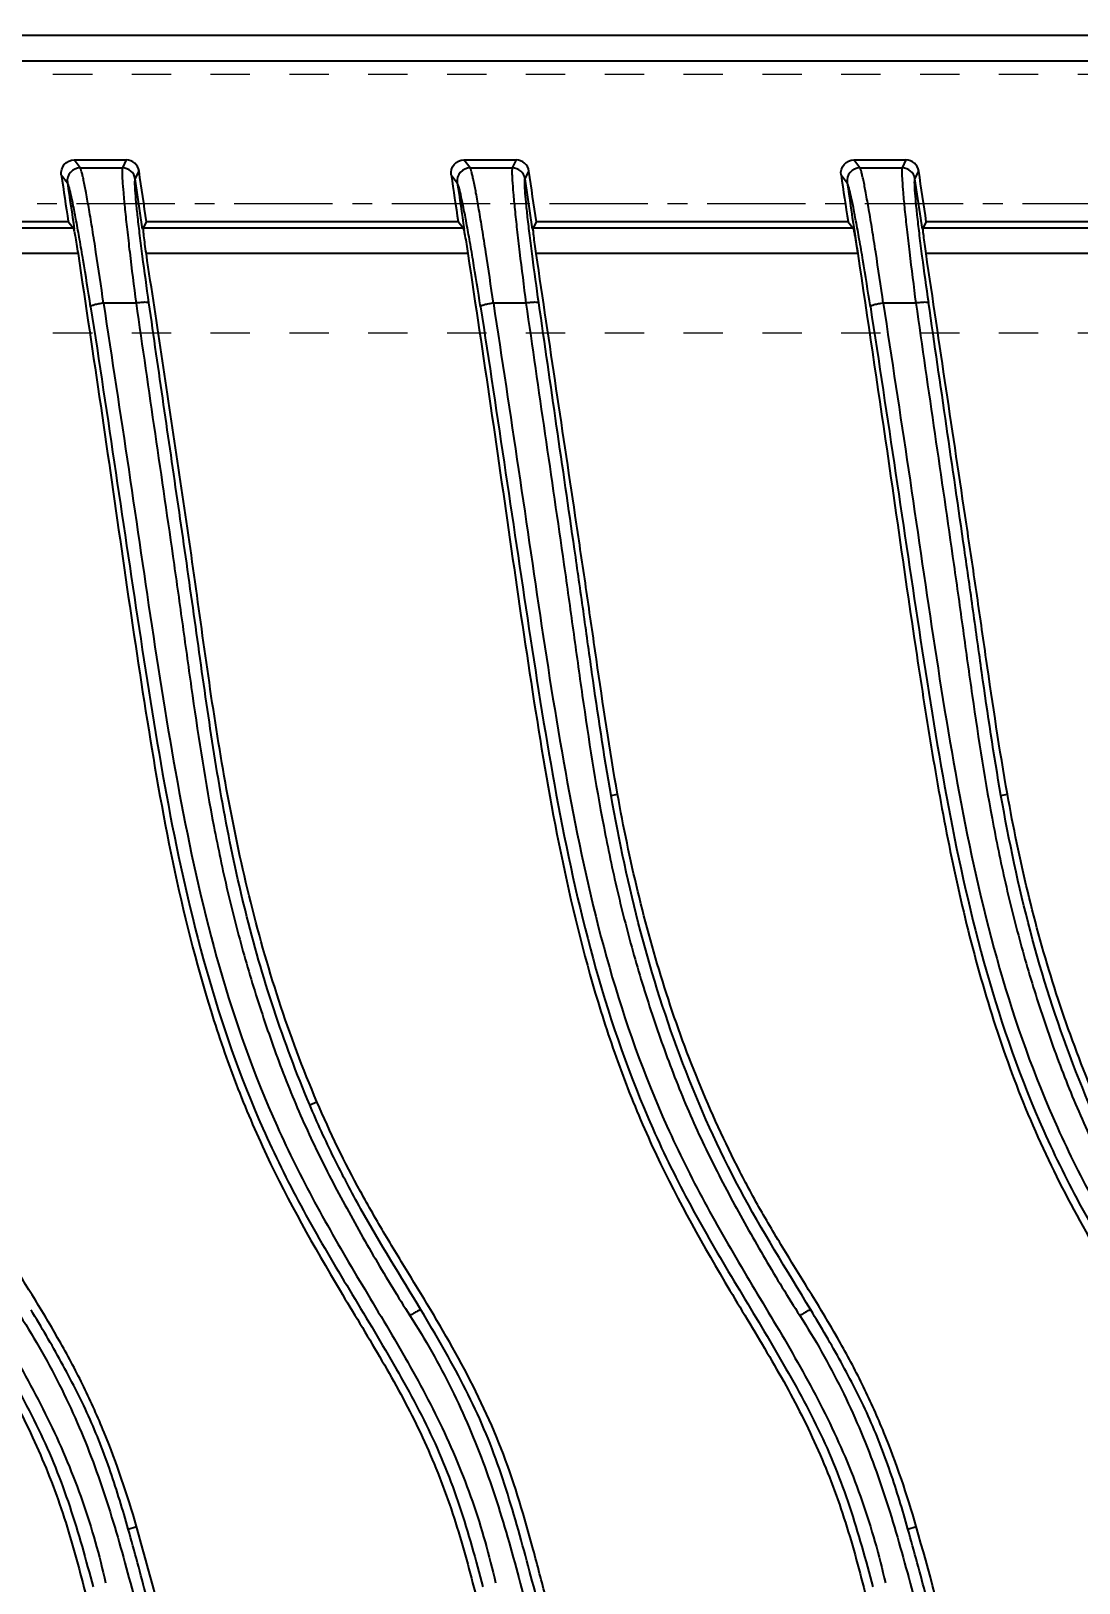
# Model space of a CAD drawing. Header units: millimetres. Extents: x 1205 to 2192, y -3369 to -2218.
# Drawn here: x 1852.7 to 1893.2, y -3016.9 to -2956.9 of the extents above; entities that cross this region are included whole.
import ezdxf

# ---------------------------------------------------------------- set-up
doc = ezdxf.new("R2010")
doc.units = ezdxf.units.MM
doc.header["$LTSCALE"] = 16.335
doc.header["$PDMODE"] = 3
doc.header["$PDSIZE"] = 0.3125
doc.linetypes.add('CENTER', pattern=[0.6, 0.375, -0.075, 0.075, -0.075])
doc.linetypes.add('HIDDEN', pattern=[0.2, 0.1, -0.1])
doc.layers.get('0').update_dxf_attribs({"linetype": 'CONTINUOUS'})
doc.layers.get('Defpoints').update_dxf_attribs({"linetype": 'CONTINUOUS'})
doc.layers.add('cool', color=153, linetype='HIDDEN', lineweight=9)
doc.layers.add('DIM', color=3, linetype='CONTINUOUS')
doc.styles.get("Standard").update_dxf_attribs({"font": 'txt', "width": 0.8})
doc.dimstyles.new('11', dxfattribs={"dimtxt": 10, "dimasz": 10, "dimexe": 0, "dimexo": 0, "dimgap": 0, "dimtad": 0, "dimzin": 0, "dimdsep": 46, "dimtxsty": 'Standard', "dimcen": 0, "dimclrd": 4, "dimclre": 4, "dimclrt": 6, "dimazin": 0, "dimtfac": 1, "dimtofl": 0, "dimtmove": 0, "dimatfit": 3, "dimfxl": 0, "dimtolj": 1, "dimtzin": 0, "dimarcsym": 0})

# ---------------------------------------------------------------- blocks, each defined once
blk = doc.blocks.new('02')
at = {"layer": 'cool', "ltscale": 0.932966}
for p, q in [((1262.524, -963.857), (1863.864, -963.857)), ((1262.524, -973.857), (1863.864, -973.857))]:
    blk.add_line(p, q, dxfattribs=at)
at = {"layer": 'cool', "color": 1, "linetype": 'CENTER', "ltscale": 0.621977}
blk.add_line((1248.194, -968.857), (1878.194, -968.857), dxfattribs=at)
blk = doc.blocks.new('*D227')
at = {"layer": 'Defpoints', "color": 0, "transparency": 16777216}
for p in [(2028.182, -2873.588), (2028.182, -2910.755), (1773.182, -3072.537)]:
    blk.add_point(p, dxfattribs=at)
at = {"layer": 'DIM', "color": 4, "lineweight": -2, "transparency": 16777216}
blk.add_line((2028.182, -2910.755), (2028.182, -2873.588), dxfattribs=at)
at = {"layer": 'DIM', "color": 6, "transparency": 16777216, "insert": (2028.182, -2862.388), "char_height": 6, "attachment_point": 5, "rotation": 90}
blk.add_mtext('\\A1;255.00', dxfattribs=at)
blk = doc.blocks.new('*D228')
at = {"layer": 'Defpoints', "color": 0, "transparency": 16777216}
for p in [(2039.182, -2912.537), (2096.69, -2912.537), (1773.182, -3072.537)]:
    blk.add_point(p, dxfattribs=at)
at = {"layer": 'DIM', "color": 4, "lineweight": -2, "transparency": 16777216}
blk.add_line((2039.182, -2912.537), (2096.69, -2912.537), dxfattribs=at)
at = {"layer": 'DIM', "color": 6, "transparency": 16777216, "insert": (2106.69, -2912.537), "char_height": 6, "attachment_point": 5}
blk.add_mtext('\\A1;160.00', dxfattribs=at)
blk = doc.blocks.new('*D229')
at = {"layer": 'Defpoints', "color": 0, "transparency": 16777216}
for p in [(2065.111, -2963.537), (2096.69, -2963.537), (1773.182, -3072.537)]:
    blk.add_point(p, dxfattribs=at)
at = {"layer": 'DIM', "color": 4, "lineweight": -2, "transparency": 16777216}
blk.add_line((2065.111, -2963.537), (2096.69, -2963.537), dxfattribs=at)
at = {"layer": 'DIM', "color": 6, "transparency": 16777216, "insert": (2106.69, -2963.537), "char_height": 6, "attachment_point": 5}
blk.add_mtext('\\A1;109.00', dxfattribs=at)
blk = doc.blocks.new('*D351')
at = {"layer": 'Defpoints', "color": 0, "transparency": 16777216}
for p in [(1883.182, -2873.588), (1883.182, -2908.672), (1773.182, -3072.537)]:
    blk.add_point(p, dxfattribs=at)
at = {"layer": 'DIM', "color": 4, "lineweight": -2, "transparency": 16777216}
blk.add_line((1883.182, -2908.672), (1883.182, -2873.588), dxfattribs=at)
at = {"layer": 'DIM', "color": 6, "transparency": 16777216, "insert": (1883.182, -2864.388), "char_height": 6, "attachment_point": 5, "rotation": 90}
blk.add_mtext('\\A1;110.00', dxfattribs=at)

msp = doc.modelspace()

# ---------------------------------------------------------------- linework, layer by layer
at = {"color": 7, "linetype": 'Continuous'}
for p, q in [((1742.858, -2957.027), (1919.688, -2957.027)), ((1919.713, -2958.031), (1742.833, -2958.031)), ((1854.331, -2961.855), (1856.345, -2961.855)), ((1854.568, -2962.16), (1854.331, -2961.855)), ((1856.345, -2961.855), (1856.199, -2962.16)), ((1869.406, -2961.855), (1871.42, -2961.855)), ((1869.643, -2962.16), (1869.406, -2961.855)), ((1871.42, -2961.855), (1871.274, -2962.16)), ((1884.481, -2961.855), (1886.495, -2961.855)), ((1884.718, -2962.16), (1884.481, -2961.855)), ((1886.495, -2961.855), (1886.349, -2962.16)), ((1853.835, -2962.431), (1854.072, -2962.736)), ((1854.568, -2962.16), (1856.199, -2962.16)), ((1856.695, -2962.589), (1856.841, -2962.284)), ((1868.91, -2962.431), (1869.147, -2962.736)), ((1869.643, -2962.16), (1871.274, -2962.16)), ((1871.77, -2962.589), (1871.916, -2962.284)), ((1883.985, -2962.431), (1884.222, -2962.736)), ((1884.718, -2962.16), (1886.349, -2962.16)), ((1886.845, -2962.589), (1886.991, -2962.284)), ((1856.982, -2964.527), (1856.695, -2962.589)), ((1872.057, -2964.527), (1871.77, -2962.589)), ((1887.132, -2964.527), (1886.845, -2962.589)), ((1842.057, -2964.242), (1854.105, -2964.242)), ((1854.105, -2964.242), (1854.339, -2964.526)), ((1857.132, -2964.242), (1856.982, -2964.527)), ((1857.132, -2964.242), (1869.18, -2964.242)), ((1869.18, -2964.242), (1869.414, -2964.526)), ((1872.207, -2964.242), (1872.057, -2964.527)), ((1872.207, -2964.242), (1884.255, -2964.242)), ((1884.255, -2964.242), (1884.448, -2964.476)), ((1887.282, -2964.242), (1887.132, -2964.527)), ((1887.282, -2964.242), (1899.33, -2964.242)), ((1841.934, -2964.476), (1854.298, -2964.476)), ((1857.009, -2964.476), (1869.373, -2964.476)), ((1872.084, -2964.476), (1884.448, -2964.476)), ((1884.489, -2964.526), (1884.626, -2965.442)), ((1887.159, -2964.476), (1899.523, -2964.476)), ((1854.482, -2965.48), (1842.049, -2965.48)), ((1869.557, -2965.48), (1857.124, -2965.48)), ((1884.632, -2965.48), (1872.199, -2965.48)), ((1899.707, -2965.48), (1887.274, -2965.48)), ((1856.728, -2967.392), (1855.468, -2967.392)), ((1871.803, -2967.392), (1870.543, -2967.392)), ((1886.878, -2967.392), (1885.618, -2967.392)), ((1875.092, -2986.438), (1875.346, -2986.391)), ((1890.167, -2986.438), (1890.421, -2986.391)), ((1863.446, -2998.403), (1863.72, -2998.284)), ((1856.417, -3014.813), (1856.743, -3014.717)), ((1886.567, -3014.813), (1886.893, -3014.717))]:
    msp.add_line(p, q, dxfattribs=at)
for centre, radius, start, end in [((1856.345, -2962.357), 0.502, 8.39382, 90.0061), ((1871.42, -2962.357), 0.502, 8.39382, 90.0061), ((1886.495, -2962.357), 0.502, 8.39382, 90.0061), ((1854.57, -2962.664), 0.503, 90.1384, 188.25555), ((1856.197, -2962.665), 0.503, 8.5979, 89.92974), ((1869.645, -2962.664), 0.503, 90.1384, 188.25555), ((1871.272, -2962.665), 0.503, 8.5979, 89.92974), ((1884.72, -2962.664), 0.503, 90.13839, 188.25551), ((1886.347, -2962.665), 0.503, 8.59791, 89.92975)]:
    msp.add_arc(centre, radius, start, end, dxfattribs=at)
for centre, major_axis, ratio, start_param, end_param in [((3501.336, -2718.459), (-1649.642, 229.679), 0.999338, 0.285537, 0.286637), ((-3354.899, -3740.019), (4145.301, 3254.93), 0.999193, -0.518246, -0.51787), ((3516.411, -2718.459), (-1649.642, 229.679), 0.999338, 0.285537, 0.286637), ((-3339.824, -3740.019), (4145.301, 3254.93), 0.999193, -0.518246, -0.51787), ((3531.486, -2718.459), (-1649.642, 229.679), 0.999338, 0.285537, 0.286637), ((-3324.749, -3740.019), (4145.301, 3254.93), 0.999193, -0.518246, -0.51787)]:
    msp.add_ellipse(centre, major_axis=major_axis, ratio=ratio, start_param=start_param, end_param=end_param, dxfattribs=at)
for points, knots in [([(1853.835, -2962.431), (1853.815, -2962.293), (1853.899, -2961.985), (1854.192, -2961.855), (1854.331, -2961.855)], [0, 0, 0, 0, 0.500032, 1, 1, 1, 1]), ([(1868.91, -2962.431), (1868.89, -2962.293), (1868.974, -2961.985), (1869.267, -2961.855), (1869.406, -2961.855)], [0, 0, 0, 0, 0.500032, 1, 1, 1, 1]), ([(1883.985, -2962.431), (1883.965, -2962.293), (1884.049, -2961.985), (1884.342, -2961.855), (1884.481, -2961.855)], [0, 0, 0, 0, 0.500032, 1, 1, 1, 1]), ([(1855.468, -2967.392), (1855.375, -2966.735), (1855.235, -2965.785), (1855.046, -2964.577), (1854.919, -2963.812), (1854.806, -2963.176), (1854.722, -2962.737), (1854.662, -2962.466), (1854.627, -2962.324), (1854.598, -2962.227), (1854.58, -2962.176), (1854.568, -2962.16)], [0, 0, 0, 0, 0.375037, 0.542125, 0.689981, 0.812963, 0.906912, 0.942378, 0.969842, 0.989091, 1, 1, 1, 1]), ([(1856.199, -2962.16), (1856.192, -2962.176), (1856.188, -2962.228), (1856.184, -2962.325), (1856.189, -2962.466), (1856.203, -2962.738), (1856.238, -2963.177), (1856.299, -2963.812), (1856.381, -2964.577), (1856.521, -2965.786), (1856.641, -2966.735), (1856.728, -2967.392)], [0, 0, 0, 0, 0.010152, 0.028743, 0.055653, 0.090648, 0.183938, 0.30654, 0.454493, 0.622306, 1, 1, 1, 1]), ([(1870.543, -2967.392), (1870.45, -2966.735), (1870.31, -2965.785), (1870.121, -2964.577), (1869.994, -2963.812), (1869.881, -2963.176), (1869.797, -2962.737), (1869.737, -2962.466), (1869.702, -2962.324), (1869.673, -2962.227), (1869.655, -2962.176), (1869.643, -2962.16)], [0, 0, 0, 0, 0.375037, 0.542125, 0.689981, 0.812963, 0.906912, 0.942378, 0.969842, 0.989091, 1, 1, 1, 1]), ([(1871.274, -2962.16), (1871.267, -2962.176), (1871.263, -2962.228), (1871.259, -2962.325), (1871.264, -2962.466), (1871.278, -2962.738), (1871.313, -2963.177), (1871.374, -2963.812), (1871.456, -2964.577), (1871.596, -2965.786), (1871.716, -2966.735), (1871.803, -2967.392)], [0, 0, 0, 0, 0.010152, 0.028743, 0.055653, 0.090648, 0.183938, 0.30654, 0.454493, 0.622306, 1, 1, 1, 1]), ([(1885.618, -2967.392), (1885.525, -2966.735), (1885.385, -2965.785), (1885.196, -2964.577), (1885.069, -2963.812), (1884.956, -2963.176), (1884.872, -2962.737), (1884.812, -2962.466), (1884.777, -2962.324), (1884.748, -2962.227), (1884.73, -2962.176), (1884.718, -2962.16)], [0, 0, 0, 0, 0.375037, 0.542125, 0.689981, 0.812963, 0.906912, 0.942378, 0.969842, 0.989091, 1, 1, 1, 1]), ([(1886.349, -2962.16), (1886.342, -2962.176), (1886.338, -2962.228), (1886.334, -2962.325), (1886.339, -2962.466), (1886.353, -2962.738), (1886.388, -2963.177), (1886.449, -2963.812), (1886.531, -2964.577), (1886.671, -2965.786), (1886.791, -2966.735), (1886.878, -2967.392)], [0, 0, 0, 0, 0.010152, 0.028743, 0.055653, 0.090648, 0.183938, 0.30654, 0.454493, 0.622307, 1, 1, 1, 1]), ([(1854.971, -2967.532), (1854.878, -2966.93), (1854.739, -2966.059), (1854.549, -2964.954), (1854.423, -2964.254), (1854.311, -2963.672), (1854.216, -2963.226), (1854.149, -2962.944), (1854.102, -2962.799), (1854.083, -2962.751), (1854.072, -2962.736)], [0, 0, 0, 0, 0.374346, 0.541579, 0.688692, 0.811283, 0.905616, 0.969097, 0.988672, 1, 1, 1, 1]), ([(1857.225, -2967.384), (1857.139, -2966.784), (1857.019, -2965.916), (1856.879, -2964.811), (1856.797, -2964.111), (1856.735, -2963.528), (1856.697, -2963.082), (1856.68, -2962.801), (1856.684, -2962.654), (1856.689, -2962.606), (1856.695, -2962.589)], [0, 0, 0, 0, 0.37657, 0.544595, 0.692068, 0.814555, 0.908234, 0.970274, 0.989099, 1, 1, 1, 1]), ([(1870.046, -2967.532), (1869.953, -2966.93), (1869.814, -2966.059), (1869.624, -2964.954), (1869.498, -2964.254), (1869.386, -2963.672), (1869.291, -2963.226), (1869.224, -2962.944), (1869.177, -2962.799), (1869.158, -2962.751), (1869.147, -2962.736)], [0, 0, 0, 0, 0.374346, 0.541579, 0.688692, 0.811283, 0.905616, 0.969097, 0.988672, 1, 1, 1, 1]), ([(1872.3, -2967.384), (1872.214, -2966.784), (1872.094, -2965.916), (1871.954, -2964.811), (1871.872, -2964.111), (1871.81, -2963.528), (1871.772, -2963.083), (1871.755, -2962.801), (1871.759, -2962.654), (1871.764, -2962.606), (1871.77, -2962.589)], [0, 0, 0, 0, 0.376567, 0.544592, 0.692066, 0.814554, 0.908234, 0.970274, 0.989099, 1, 1, 1, 1]), ([(1885.121, -2967.532), (1885.028, -2966.93), (1884.889, -2966.059), (1884.699, -2964.954), (1884.573, -2964.254), (1884.461, -2963.672), (1884.366, -2963.226), (1884.299, -2962.944), (1884.252, -2962.799), (1884.233, -2962.751), (1884.222, -2962.736)], [0, 0, 0, 0, 0.374343, 0.541575, 0.688688, 0.811279, 0.905613, 0.969096, 0.988671, 1, 1, 1, 1]), ([(1887.375, -2967.384), (1887.289, -2966.784), (1887.169, -2965.916), (1887.029, -2964.811), (1886.947, -2964.111), (1886.885, -2963.528), (1886.847, -2963.083), (1886.83, -2962.801), (1886.834, -2962.654), (1886.839, -2962.606), (1886.845, -2962.589)], [0, 0, 0, 0, 0.376562, 0.544585, 0.692059, 0.814547, 0.908228, 0.970271, 0.989097, 1, 1, 1, 1]), ([(1854.298, -2964.476), (1854.304, -2964.484), (1854.311, -2964.517), (1854.328, -2964.578), (1854.347, -2964.674), (1854.381, -2964.854), (1854.427, -2965.126), (1854.463, -2965.356), (1854.482, -2965.48)], [0, 0, 0, 0, 0.029771, 0.093925, 0.190168, 0.315155, 0.632666, 1, 1, 1, 1]), ([(1857.124, -2965.48), (1857.106, -2965.357), (1857.073, -2965.127), (1857.038, -2964.855), (1857.019, -2964.674), (1857.009, -2964.578), (1857.008, -2964.517), (1857.004, -2964.485), (1857.009, -2964.476)], [0, 0, 0, 0, 0.369649, 0.688583, 0.81354, 0.909073, 0.971911, 1, 1, 1, 1]), ([(1869.373, -2964.476), (1869.379, -2964.484), (1869.386, -2964.517), (1869.403, -2964.578), (1869.422, -2964.674), (1869.456, -2964.854), (1869.502, -2965.126), (1869.538, -2965.356), (1869.557, -2965.48)], [0, 0, 0, 0, 0.029771, 0.093925, 0.190168, 0.315155, 0.632666, 1, 1, 1, 1]), ([(1872.199, -2965.48), (1872.181, -2965.357), (1872.148, -2965.127), (1872.113, -2964.855), (1872.094, -2964.674), (1872.084, -2964.578), (1872.083, -2964.517), (1872.079, -2964.485), (1872.084, -2964.476)], [0, 0, 0, 0, 0.369649, 0.688583, 0.81354, 0.909073, 0.971911, 1, 1, 1, 1]), ([(1884.448, -2964.476), (1884.454, -2964.484), (1884.461, -2964.517), (1884.478, -2964.578), (1884.497, -2964.674), (1884.531, -2964.854), (1884.577, -2965.126), (1884.614, -2965.356), (1884.632, -2965.48)], [0, 0, 0, 0, 0.02975, 0.093838, 0.189958, 0.314763, 0.632424, 1, 1, 1, 1]), ([(1887.274, -2965.48), (1887.256, -2965.357), (1887.223, -2965.127), (1887.188, -2964.855), (1887.169, -2964.674), (1887.159, -2964.578), (1887.158, -2964.517), (1887.154, -2964.485), (1887.159, -2964.476)], [0, 0, 0, 0, 0.369649, 0.688583, 0.81354, 0.909073, 0.971911, 1, 1, 1, 1]), ([(1839.407, -2965.48), (1839.7, -2967.444), (1840.292, -2971.371), (1841.135, -2977.269), (1841.999, -2983.163), (1842.999, -2989.037), (1844.201, -2993.863), (1845.492, -2997.622), (1847.053, -3001.278), (1849.012, -3004.743), (1851.083, -3008.13), (1852.531, -3010.738), (1853.503, -3013.029), (1854.127, -3014.915), (1854.529, -3016.35), (1854.896, -3017.794), (1855.38, -3019.72), (1855.996, -3022.125), (1856.682, -3025.024), (1857.299, -3027.938), (1857.848, -3030.867), (1858.508, -3034.783), (1859.196, -3039.701), (1859.978, -3047.606), (1860.213, -3053.566), (1860.213, -3057.537)], [0, 0, 0, 0, 0.0625, 0.125001, 0.187501, 0.249999, 0.312486, 0.343746, 0.374998, 0.437485, 0.468746, 0.499994, 0.531265, 0.546891, 0.562515, 0.578148, 0.59378, 0.625028, 0.656277, 0.687529, 0.71878, 0.75003, 0.812529, 0.875027, 1, 1, 1, 1]), ([(1854.482, -2965.48), (1854.775, -2967.444), (1855.367, -2971.371), (1856.21, -2977.269), (1857.074, -2983.163), (1858.074, -2989.037), (1859.276, -2993.863), (1860.567, -2997.622), (1862.128, -3001.278), (1864.087, -3004.743), (1866.158, -3008.13), (1867.606, -3010.738), (1868.578, -3013.029), (1869.202, -3014.915), (1869.604, -3016.35), (1869.971, -3017.794), (1870.455, -3019.72), (1871.071, -3022.125), (1871.757, -3025.024), (1872.374, -3027.938), (1872.923, -3030.867), (1873.583, -3034.783), (1874.271, -3039.701), (1875.053, -3047.606), (1875.288, -3053.566), (1875.288, -3057.537)], [0, 0, 0, 0, 0.0625, 0.125001, 0.187501, 0.249999, 0.312486, 0.343746, 0.374998, 0.437485, 0.468746, 0.499994, 0.531265, 0.546891, 0.562515, 0.578148, 0.59378, 0.625028, 0.656277, 0.687529, 0.71878, 0.75003, 0.812529, 0.875027, 1, 1, 1, 1]), ([(1863.72, -2998.284), (1862.623, -2995.712), (1861.335, -2991.694), (1860.196, -2986.218), (1859.546, -2982.074), (1858.981, -2977.92), (1858.377, -2973.77), (1857.748, -2969.625), (1857.329, -2966.862), (1857.124, -2965.48)], [0, 0, 0, 0, 0.250034, 0.375117, 0.500088, 0.625087, 0.750069, 0.875035, 1, 1, 1, 1]), ([(1869.557, -2965.48), (1869.85, -2967.444), (1870.442, -2971.371), (1871.285, -2977.269), (1872.149, -2983.163), (1873.149, -2989.037), (1874.351, -2993.863), (1875.642, -2997.622), (1877.203, -3001.278), (1879.162, -3004.743), (1881.233, -3008.13), (1882.681, -3010.738), (1883.653, -3013.029), (1884.277, -3014.915), (1884.679, -3016.35), (1885.046, -3017.794), (1885.53, -3019.72), (1886.146, -3022.125), (1886.832, -3025.024), (1887.449, -3027.938), (1887.998, -3030.867), (1888.658, -3034.783), (1889.346, -3039.701), (1890.128, -3047.606), (1890.363, -3053.566), (1890.363, -3057.537)], [0, 0, 0, 0, 0.0625, 0.125001, 0.187501, 0.249999, 0.312486, 0.343746, 0.374998, 0.437485, 0.468746, 0.499994, 0.531265, 0.546891, 0.562515, 0.578148, 0.59378, 0.625028, 0.656277, 0.687529, 0.71878, 0.75003, 0.812529, 0.875027, 1, 1, 1, 1]), ([(1875.346, -2986.391), (1875.037, -2984.656), (1874.651, -2982.04), (1874.149, -2978.552), (1873.629, -2975.066), (1872.974, -2970.709), (1872.458, -2967.223), (1872.199, -2965.48)], [0, 0, 0, 0, 0.249993, 0.375007, 0.500007, 0.75, 1, 1, 1, 1]), ([(1884.632, -2965.48), (1885.012, -2968.024), (1885.775, -2973.113), (1886.673, -2979.482), (1887.46, -2984.568), (1888.135, -2988.368), (1888.977, -2992.137), (1890.064, -2995.844), (1891.44, -2999.456), (1893.172, -3002.912), (1895.153, -3006.225), (1896.815, -3008.982), (1897.97, -3011.285), (1898.734, -3013.06), (1899.368, -3014.884), (1899.879, -3016.746), (1900.333, -3018.623), (1900.951, -3021.121), (1901.428, -3022.991), (1901.718, -3024.244)], [0, 0, 0, 0, 0.12498, 0.24996, 0.31245, 0.374946, 0.437437, 0.49994, 0.562456, 0.624935, 0.68745, 0.749936, 0.781229, 0.81251, 0.843742, 0.87498, 0.906255, 0.937521, 1, 1, 1, 1]), ([(1890.421, -2986.391), (1890.112, -2984.656), (1889.726, -2982.04), (1889.224, -2978.552), (1888.704, -2975.066), (1888.049, -2970.709), (1887.533, -2967.223), (1887.274, -2965.48)], [0, 0, 0, 0, 0.249993, 0.375007, 0.500007, 0.75, 1, 1, 1, 1]), ([(1839.896, -2967.532), (1840.226, -2969.671), (1840.87, -2973.955), (1841.821, -2980.388), (1842.835, -2986.819), (1844.24, -2993.196), (1846.034, -2998.376), (1847.992, -3002.328), (1849.681, -3005.207), (1851.124, -3007.582), (1852.212, -3009.5), (1852.967, -3010.946), (1853.625, -3012.424), (1854.358, -3014.45), (1854.791, -3016.008), (1855.062, -3017.054)], [0, 0, 0, 0, 0.124113, 0.248438, 0.372918, 0.497386, 0.622517, 0.686027, 0.750068, 0.813847, 0.845375, 0.876538, 0.907362, 0.938077, 1, 1, 1, 1]), ([(1840.393, -2967.392), (1840.717, -2969.539), (1841.377, -2973.833), (1842.303, -2980.287), (1843.336, -2986.733), (1844.748, -2993.12), (1846.577, -2998.277), (1848.528, -3002.184), (1850.169, -3005.019), (1851.873, -3007.816), (1853.447, -3010.694), (1854.719, -3013.723), (1855.31, -3015.832), (1855.551, -3016.898)], [0, 0, 0, 0, 0.124554, 0.249247, 0.374075, 0.49903, 0.624085, 0.68669, 0.749322, 0.811958, 0.874644, 0.937301, 1, 1, 1, 1]), ([(1855.468, -2967.392), (1855.407, -2967.402), (1855.291, -2967.422), (1855.132, -2967.457), (1855.037, -2967.491), (1854.973, -2967.517), (1854.971, -2967.532)], [0, 0, 0, 0, 0.353351, 0.683295, 0.909106, 1, 1, 1, 1]), ([(1854.971, -2967.532), (1855.301, -2969.671), (1855.945, -2973.955), (1856.896, -2980.388), (1857.91, -2986.819), (1859.315, -2993.196), (1861.109, -2998.376), (1863.067, -3002.328), (1864.756, -3005.207), (1866.199, -3007.582), (1867.287, -3009.5), (1868.042, -3010.946), (1868.7, -3012.424), (1869.433, -3014.45), (1869.866, -3016.008), (1870.137, -3017.054)], [0, 0, 0, 0, 0.124113, 0.248438, 0.372918, 0.497386, 0.622517, 0.686027, 0.750068, 0.813847, 0.845375, 0.876538, 0.907362, 0.938077, 1, 1, 1, 1]), ([(1855.468, -2967.392), (1855.792, -2969.539), (1856.452, -2973.833), (1857.378, -2980.287), (1858.411, -2986.733), (1859.823, -2993.12), (1861.652, -2998.277), (1863.603, -3002.184), (1865.244, -3005.019), (1866.948, -3007.816), (1868.522, -3010.694), (1869.794, -3013.723), (1870.385, -3015.832), (1870.626, -3016.898)], [0, 0, 0, 0, 0.124554, 0.249247, 0.374075, 0.49903, 0.624085, 0.68669, 0.749322, 0.811958, 0.874644, 0.937301, 1, 1, 1, 1]), ([(1857.225, -2967.384), (1857.218, -2967.37), (1857.153, -2967.364), (1857.056, -2967.359), (1856.899, -2967.371), (1856.787, -2967.384), (1856.728, -2967.392)], [0, 0, 0, 0, 0.091037, 0.315006, 0.643546, 1, 1, 1, 1]), ([(1856.728, -2967.392), (1856.97, -2969.078), (1857.458, -2972.449), (1858.08, -2976.663), (1858.553, -2980.04), (1859.019, -2983.421), (1859.543, -2986.796), (1860.247, -2990.139), (1860.885, -2992.623), (1861.642, -2995.075), (1862.512, -2997.49), (1863.527, -2999.85), (1864.705, -3002.133), (1865.966, -3004.372), (1866.857, -3005.835), (1867.319, -3006.557)], [0, 0, 0, 0, 0.12462, 0.249353, 0.311759, 0.374191, 0.499128, 0.561647, 0.624186, 0.68676, 0.749379, 0.811989, 0.874638, 0.937324, 1, 1, 1, 1]), ([(1863.443, -2998.404), (1862.927, -2997.189), (1862.004, -2994.711), (1860.905, -2990.904), (1860.092, -2987.026), (1859.473, -2983.11), (1858.934, -2979.177), (1858.366, -2975.245), (1857.79, -2971.314), (1857.413, -2968.694), (1857.224, -2967.384)], [0, 0, 0, 0, 0.124786, 0.249688, 0.374339, 0.499194, 0.624401, 0.74969, 0.874899, 1, 1, 1, 1]), ([(1870.543, -2967.392), (1870.482, -2967.402), (1870.366, -2967.422), (1870.207, -2967.457), (1870.112, -2967.491), (1870.048, -2967.517), (1870.046, -2967.532)], [0, 0, 0, 0, 0.353351, 0.683295, 0.909106, 1, 1, 1, 1]), ([(1870.046, -2967.532), (1870.376, -2969.671), (1871.02, -2973.955), (1871.971, -2980.388), (1872.985, -2986.819), (1874.39, -2993.196), (1876.184, -2998.376), (1878.142, -3002.328), (1879.831, -3005.207), (1881.274, -3007.582), (1882.362, -3009.5), (1883.117, -3010.946), (1883.775, -3012.424), (1884.508, -3014.45), (1884.941, -3016.008), (1885.212, -3017.054)], [0, 0, 0, 0, 0.124113, 0.248438, 0.372918, 0.497386, 0.622517, 0.686027, 0.750068, 0.813847, 0.845375, 0.876538, 0.907362, 0.938077, 1, 1, 1, 1]), ([(1870.543, -2967.392), (1870.867, -2969.539), (1871.527, -2973.833), (1872.453, -2980.287), (1873.486, -2986.733), (1874.898, -2993.12), (1876.727, -2998.277), (1878.678, -3002.184), (1880.319, -3005.019), (1882.023, -3007.816), (1883.597, -3010.694), (1884.869, -3013.723), (1885.46, -3015.832), (1885.701, -3016.898)], [0, 0, 0, 0, 0.124554, 0.249247, 0.374075, 0.49903, 0.624085, 0.68669, 0.749322, 0.811958, 0.874644, 0.937301, 1, 1, 1, 1]), ([(1872.3, -2967.384), (1872.293, -2967.37), (1872.228, -2967.364), (1872.131, -2967.359), (1871.974, -2967.371), (1871.862, -2967.384), (1871.803, -2967.392)], [0, 0, 0, 0, 0.091037, 0.315006, 0.643546, 1, 1, 1, 1]), ([(1871.803, -2967.392), (1872.045, -2969.078), (1872.533, -2972.449), (1873.155, -2976.663), (1873.628, -2980.04), (1874.094, -2983.421), (1874.618, -2986.796), (1875.322, -2990.139), (1875.96, -2992.623), (1876.717, -2995.075), (1877.587, -2997.49), (1878.602, -2999.85), (1879.78, -3002.133), (1881.041, -3004.372), (1881.932, -3005.835), (1882.394, -3006.557)], [0, 0, 0, 0, 0.12462, 0.249353, 0.311759, 0.374191, 0.499128, 0.561647, 0.624186, 0.68676, 0.749379, 0.811989, 0.874638, 0.937324, 1, 1, 1, 1]), ([(1875.095, -2986.437), (1874.817, -2984.859), (1874.463, -2982.479), (1874.023, -2979.301), (1873.57, -2976.121), (1872.986, -2972.15), (1872.528, -2968.972), (1872.299, -2967.384)], [0, 0, 0, 0, 0.249623, 0.374726, 0.499874, 0.75007, 1, 1, 1, 1]), ([(1885.618, -2967.392), (1885.557, -2967.402), (1885.441, -2967.422), (1885.282, -2967.457), (1885.187, -2967.491), (1885.123, -2967.517), (1885.121, -2967.532)], [0, 0, 0, 0, 0.353351, 0.683295, 0.909106, 1, 1, 1, 1]), ([(1885.121, -2967.532), (1885.452, -2969.679), (1886.098, -2973.98), (1887.054, -2980.437), (1888.072, -2986.891), (1889.489, -2993.285), (1891.298, -2998.472), (1893.269, -3002.423), (1894.961, -3005.299), (1896.402, -3007.672), (1897.486, -3009.59), (1898.236, -3011.036), (1898.887, -3012.514), (1899.611, -3014.54), (1900.04, -3016.097), (1900.309, -3017.141)], [0, 0, 0, 0, 0.124362, 0.24895, 0.373699, 0.498343, 0.623492, 0.686922, 0.750827, 0.814442, 0.845877, 0.876935, 0.907654, 0.938272, 1, 1, 1, 1]), ([(1885.618, -2967.392), (1885.942, -2969.543), (1886.604, -2973.844), (1887.532, -2980.309), (1888.566, -2986.766), (1889.986, -2993.164), (1891.824, -2998.327), (1893.783, -3002.238), (1895.429, -3005.077), (1897.136, -3007.879), (1898.705, -3010.765), (1899.972, -3013.803), (1900.56, -3015.917), (1900.799, -3016.985)], [0, 0, 0, 0, 0.124554, 0.249246, 0.374074, 0.49903, 0.624086, 0.68669, 0.749324, 0.811959, 0.874644, 0.937302, 1, 1, 1, 1]), ([(1887.375, -2967.384), (1887.368, -2967.37), (1887.303, -2967.364), (1887.206, -2967.359), (1887.049, -2967.371), (1886.937, -2967.384), (1886.878, -2967.392)], [0, 0, 0, 0, 0.091037, 0.315006, 0.643546, 1, 1, 1, 1]), ([(1886.878, -2967.392), (1887.12, -2969.078), (1887.608, -2972.449), (1888.23, -2976.663), (1888.703, -2980.04), (1889.169, -2983.421), (1889.693, -2986.796), (1890.397, -2990.139), (1891.035, -2992.623), (1891.792, -2995.075), (1892.662, -2997.49), (1893.677, -2999.85), (1894.855, -3002.133), (1896.116, -3004.372), (1897.007, -3005.835), (1897.469, -3006.557)], [0, 0, 0, 0, 0.12462, 0.249353, 0.311759, 0.374191, 0.499128, 0.561647, 0.624186, 0.68676, 0.749379, 0.811989, 0.874638, 0.937324, 1, 1, 1, 1]), ([(1890.17, -2986.437), (1889.892, -2984.859), (1889.538, -2982.479), (1889.098, -2979.301), (1888.645, -2976.121), (1888.061, -2972.15), (1887.603, -2968.972), (1887.374, -2967.384)], [0, 0, 0, 0, 0.249623, 0.374726, 0.499874, 0.75007, 1, 1, 1, 1]), ([(1856.743, -3014.717), (1856.392, -3013.482), (1855.771, -3011.655), (1854.729, -3009.309), (1853.524, -3007.045), (1852.153, -3004.877), (1850.829, -3002.681), (1849.605, -3000.426), (1848.269, -2997.505), (1846.965, -2993.879), (1845.941, -2990.167), (1845.421, -2987.653), (1845.196, -2986.391)], [0, 0, 0, 0, 0.125078, 0.187598, 0.250004, 0.374923, 0.437417, 0.499911, 0.624947, 0.750014, 0.875034, 1, 1, 1, 1]), ([(1882.816, -3006.337), (1881.888, -3004.793), (1879.978, -3001.753), (1877.776, -2996.828), (1876.145, -2991.707), (1875.405, -2988.199), (1875.095, -2986.437)], [0, 0, 0, 0, 0.251356, 0.500346, 0.750399, 1, 1, 1, 1]), ([(1886.893, -3014.717), (1886.542, -3013.482), (1885.921, -3011.655), (1884.879, -3009.309), (1883.674, -3007.045), (1882.303, -3004.877), (1880.979, -3002.681), (1879.755, -3000.426), (1878.419, -2997.505), (1877.115, -2993.879), (1876.091, -2990.167), (1875.571, -2987.653), (1875.346, -2986.391)], [0, 0, 0, 0, 0.125078, 0.187598, 0.250004, 0.374923, 0.437417, 0.499911, 0.624947, 0.750014, 0.875034, 1, 1, 1, 1]), ([(1897.891, -3006.337), (1896.963, -3004.793), (1895.053, -3001.753), (1892.851, -2996.828), (1891.22, -2991.707), (1890.48, -2988.199), (1890.17, -2986.437)], [0, 0, 0, 0, 0.251356, 0.500346, 0.750399, 1, 1, 1, 1]), ([(1901.968, -3014.717), (1901.617, -3013.482), (1900.996, -3011.655), (1899.954, -3009.309), (1898.749, -3007.045), (1897.378, -3004.877), (1896.054, -3002.681), (1894.83, -3000.426), (1893.494, -2997.505), (1892.19, -2993.879), (1891.166, -2990.167), (1890.646, -2987.653), (1890.421, -2986.391)], [0, 0, 0, 0, 0.125078, 0.187598, 0.250004, 0.374923, 0.437417, 0.499911, 0.624947, 0.750014, 0.875034, 1, 1, 1, 1]), ([(1867.742, -3006.338), (1866.962, -3005.04), (1865.764, -3003.12), (1864.354, -3000.457), (1863.736, -2999.093), (1863.443, -2998.404)], [0, 0, 0, 0, 0.502819, 0.751439, 1, 1, 1, 1]), ([(1877.905, -3057.537), (1877.905, -3054.964), (1877.775, -3049.816), (1877.29, -3043.399), (1876.709, -3038.284), (1876.176, -3034.46), (1875.547, -3030.651), (1874.829, -3026.858), (1874.013, -3023.085), (1873.229, -3019.966), (1872.576, -3017.475), (1871.927, -3014.984), (1871.031, -3011.886), (1869.365, -3008.387), (1867.699, -3005.634), (1866.353, -3003.439), (1865.073, -3001.206), (1864.225, -2999.468), (1863.72, -2998.284)], [0, 0, 0, 0, 0.124986, 0.249972, 0.31247, 0.374964, 0.437459, 0.499967, 0.562457, 0.624918, 0.656183, 0.68749, 0.749972, 0.812434, 0.875017, 0.906249, 0.937491, 1, 1, 1, 1]), ([(1852.244, -3006.557), (1852.828, -3007.476), (1853.907, -3009.375), (1855.185, -3012.392), (1856.154, -3015.517), (1857.242, -3019.739), (1858.528, -3025.037), (1859.765, -3031.465), (1860.735, -3037.94), (1861.664, -3046.621), (1861.942, -3053.172), (1861.941, -3057.537)], [0, 0, 0, 0, 0.062449, 0.124894, 0.18734, 0.249804, 0.374751, 0.499748, 0.624787, 0.749859, 1, 1, 1, 1]), ([(1856.423, -3014.812), (1856.212, -3014.07), (1855.769, -3012.588), (1854.924, -3010.418), (1853.854, -3008.344), (1853.067, -3007.003), (1852.666, -3006.337)], [0, 0, 0, 0, 0.248485, 0.498636, 0.749419, 1, 1, 1, 1]), ([(1867.741, -3006.336), (1867.737, -3006.334), (1867.722, -3006.34), (1867.696, -3006.348), (1867.656, -3006.367), (1867.578, -3006.406), (1867.463, -3006.469), (1867.368, -3006.525), (1867.318, -3006.555)], [0, 0, 0, 0, 0.027175, 0.086979, 0.179558, 0.30432, 0.633353, 1, 1, 1, 1]), ([(1867.319, -3006.557), (1867.903, -3007.476), (1868.982, -3009.375), (1870.26, -3012.392), (1871.229, -3015.517), (1872.317, -3019.739), (1873.603, -3025.037), (1874.84, -3031.465), (1875.81, -3037.94), (1876.739, -3046.621), (1877.017, -3053.172), (1877.016, -3057.537)], [0, 0, 0, 0, 0.062449, 0.124894, 0.18734, 0.249804, 0.374751, 0.499748, 0.624787, 0.749859, 1, 1, 1, 1]), ([(1877.518, -3057.537), (1877.518, -3053.16), (1877.239, -3046.599), (1876.311, -3037.91), (1875.503, -3032.517), (1874.721, -3028.224), (1874.065, -3025.012), (1873.339, -3021.809), (1872.665, -3019.153), (1872.102, -3017.033), (1871.679, -3015.443), (1871.228, -3013.857), (1870.722, -3012.281), (1870.117, -3010.732), (1869.153, -3008.73), (1868.314, -3007.29), (1867.742, -3006.338)], [0, 0, 0, 0, 0.249682, 0.374067, 0.498427, 0.560667, 0.622987, 0.685452, 0.748013, 0.779285, 0.81056, 0.841886, 0.873349, 0.90497, 0.936654, 1, 1, 1, 1]), ([(1882.816, -3006.336), (1882.812, -3006.334), (1882.797, -3006.34), (1882.771, -3006.348), (1882.73, -3006.367), (1882.653, -3006.406), (1882.538, -3006.469), (1882.443, -3006.525), (1882.393, -3006.555)], [0, 0, 0, 0, 0.027259, 0.087125, 0.179742, 0.304516, 0.633482, 1, 1, 1, 1]), ([(1882.394, -3006.557), (1882.978, -3007.476), (1884.057, -3009.375), (1885.335, -3012.392), (1886.304, -3015.517), (1887.392, -3019.739), (1888.678, -3025.037), (1889.915, -3031.465), (1890.885, -3037.94), (1891.814, -3046.621), (1892.092, -3053.172), (1892.091, -3057.537)], [0, 0, 0, 0, 0.062449, 0.124894, 0.18734, 0.249804, 0.374751, 0.499748, 0.624787, 0.749859, 1, 1, 1, 1]), ([(1886.573, -3014.812), (1886.362, -3014.07), (1885.919, -3012.588), (1885.074, -3010.418), (1884.004, -3008.344), (1883.217, -3007.003), (1882.816, -3006.337)], [0, 0, 0, 0, 0.248485, 0.498636, 0.749419, 1, 1, 1, 1]), ([(1862.443, -3057.537), (1862.443, -3053.924), (1862.19, -3046.711), (1861.242, -3037.743), (1860.112, -3030.634), (1859.251, -3026.213), (1858.466, -3022.69), (1857.827, -3020.055), (1857.132, -3017.431), (1856.67, -3015.682), (1856.423, -3014.812)], [0, 0, 0, 0, 0.250437, 0.499793, 0.624466, 0.749319, 0.811897, 0.874596, 0.937295, 1, 1, 1, 1]), ([(1862.83, -3057.537), (1862.83, -3053.922), (1862.571, -3046.689), (1861.431, -3035.894), (1859.513, -3025.208), (1857.734, -3018.194), (1856.743, -3014.717)], [0, 0, 0, 0, 0.249985, 0.500003, 0.749998, 1, 1, 1, 1]), ([(1892.593, -3057.537), (1892.593, -3053.924), (1892.34, -3046.711), (1891.392, -3037.743), (1890.262, -3030.634), (1889.401, -3026.213), (1888.616, -3022.69), (1887.977, -3020.055), (1887.282, -3017.431), (1886.82, -3015.682), (1886.573, -3014.812)], [0, 0, 0, 0, 0.250437, 0.499793, 0.624466, 0.749319, 0.811897, 0.874596, 0.937295, 1, 1, 1, 1]), ([(1892.98, -3057.537), (1892.98, -3053.922), (1892.721, -3046.689), (1891.581, -3035.894), (1889.663, -3025.208), (1887.884, -3018.194), (1886.893, -3014.717)], [0, 0, 0, 0, 0.249985, 0.500003, 0.749998, 1, 1, 1, 1])]:
    msp.add_open_spline(points, degree=3, knots=knots, dxfattribs=at)
for points in [[(1854.072, -2962.736), (1854.161, -2963.333), (1854.25, -2963.93), (1854.339, -2964.526)], [(1869.147, -2962.736), (1869.236, -2963.333), (1869.325, -2963.93), (1869.414, -2964.526)], [(1884.222, -2962.736), (1884.311, -2963.333), (1884.4, -2963.93), (1884.489, -2964.526)]]:
    msp.add_open_spline(points, degree=3, dxfattribs=at)

# ---------------------------------------------------------------- block references
msp.add_blockref('02', (209.988, -1994.68))

# ---------------------------------------------------------------- dimensions: what is measured, and where the dimension line sits
at = {"layer": 'DIM'}
for feature_location, offset, dtype, picture, middle in [((2028.182, -2910.755), (0, 37.167), 1, '*D227', (2028.182, -2862.388)), ((1883.182, -2908.672), (0, 35.084), 1, '*D351', (1883.182, -2864.388)), ((2039.182, -2912.537), (57.508, 0), 0, '*D228', (2106.69, -2912.537)), ((2065.111, -2963.537), (31.578, 0), 0, '*D229', (2106.69, -2963.537))]:
    dim = msp.add_ordinate_dim(feature_location=feature_location, offset=offset, dtype=dtype, origin=(1773.182, -3072.537), dimstyle='11', override={"dimtxt": 6, "dimasz": 2}, dxfattribs=at)
    dim.commit()
    dim.dimension.update_dxf_attribs({"geometry": picture, "text_midpoint": middle})

doc.saveas('drawing.dxf')
